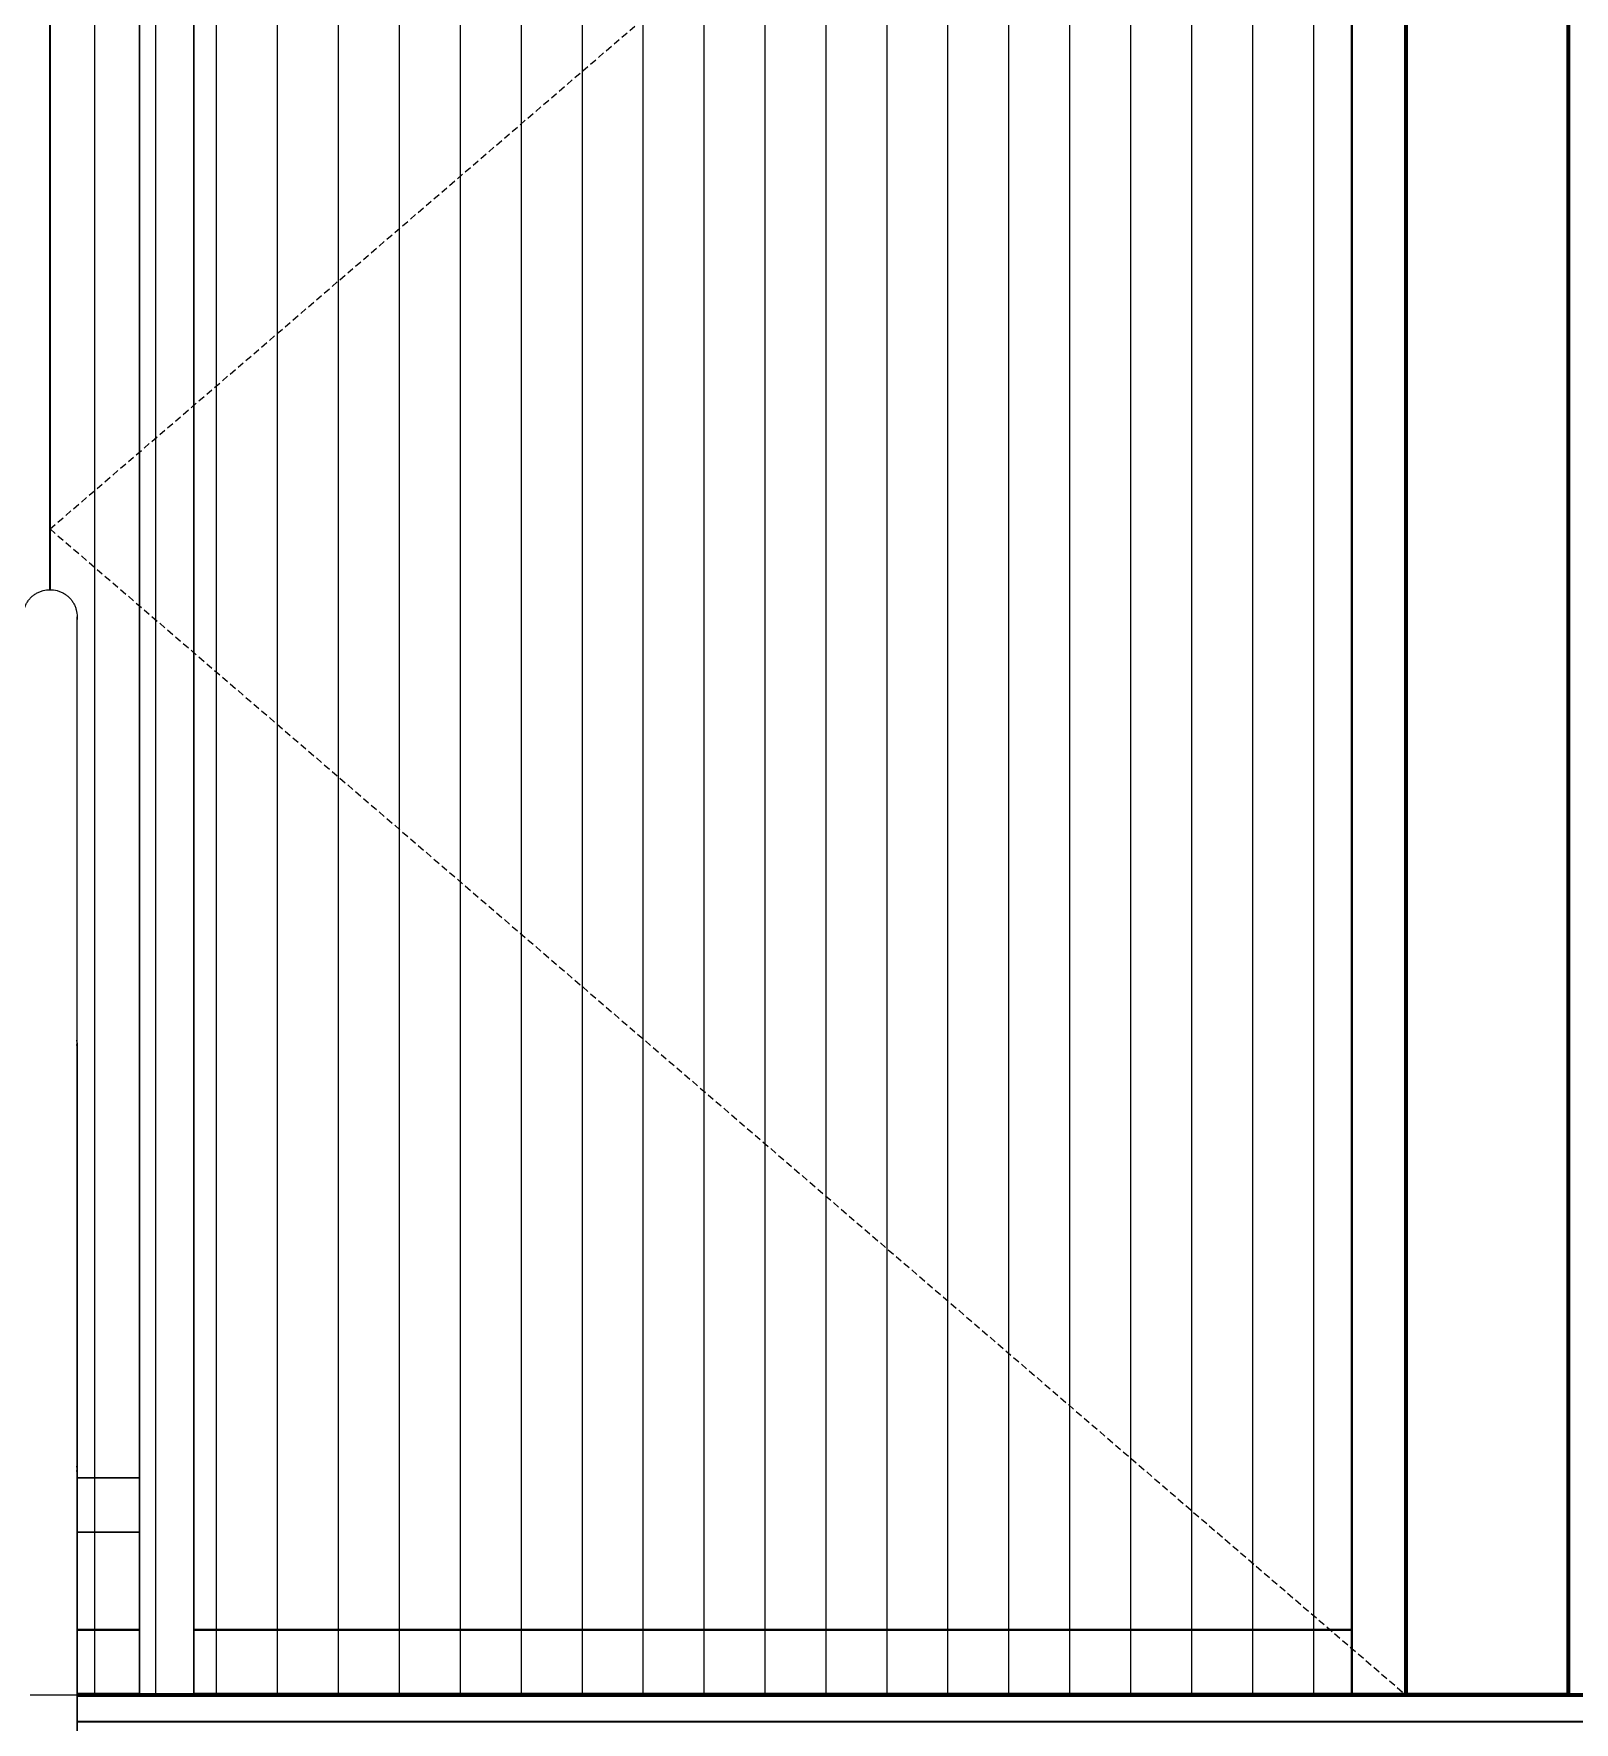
# Model space of a CAD drawing. Header units: millimetres. Extents: x -25371 to 2282244, y -90657 to 147824.
# Drawn here: x 1652702 to 1654122, y -998 to 559 of the extents above; entities that cross this region are included whole.
import ezdxf
from ezdxf.xclip import XClip

# ---------------------------------------------------------------- set-up
doc = ezdxf.new("R2010")
doc.units = ezdxf.units.MM
doc.header["$XCLIPFRAME"] = 0
for name, pattern in [('CENTER', [50.8, 31.75, -6.35, 6.35, -6.35]), ('HIDDEN', [9.525, 6.35, -3.175]), ('TA_GL_000.90000', [2.475, 0.9, -0.225, 0.225, -0.225, 0.9])]:
    doc.linetypes.add(name, pattern=pattern)
for name, color, linetype in [('000 - 0_SYM_DWG_GRIDLINE_MAIN_COLOR_251', 7, 'Continuous'), ('000 - EXISTING_BUILDING_MAIN_COLOR_251', 7, 'Continuous'), ('000 - GRID', 7, 'CENTER')]:
    doc.layers.add(name, color=color, linetype=linetype)
for name, color, linetype, lineweight in [('A-DETL', 7, 'Continuous', 70), ('A-DOOR-E', 7, 'Continuous', 35), ('A-DOOR-FRAM', 7, 'Continuous', 35), ('A-FLOR-E', 7, 'Continuous', 35), ('A-FLOR-HRAL', 7, 'Continuous', 35), ('A-GENM', 7, 'Continuous', 35), ('A-GLAZ-CURT', 7, 'Continuous', 35), ('A-GLAZ-CWMG', 7, 'Continuous', 35), ('I-WALL-E', 7, 'Continuous', 50), ('S-STRS-E', 7, 'Continuous', 35), ('WALL-E', 7, 'Continuous', 50)]:
    doc.layers.add(name, color=color, linetype=linetype, lineweight=lineweight)
doc.styles.add('TA', font='', dxfattribs={"height": 4.5})
doc.styles.get('TA').set_extended_font_data('Cordia New')

# ---------------------------------------------------------------- blocks, each defined once
blk = doc.blocks.new('Rectangular Mullion - 45 x 100mm-5524889-VS01 - ELEVATION 1')
at = {"layer": 'A-GLAZ-CWMG', "color": 7}
for p, q in [((32357.8, 106600), (32357.8, 103600)), ((32357.8, 103600), (32357.8, 106600))]:
    blk.add_line(p, q, dxfattribs=at)
blk = doc.blocks.new('DPA_GM-Cage Ladder - H4800 with Protection Ring-5065257-VS01 - ELEVATION 1')
at = {"layer": '000 - EXISTING_BUILDING_MAIN_COLOR_251', "color": 7}
for p, q in [((31040.2, 103600), (31040.2, 105700)), ((31040.2, 103600), (31040.2, 105700)), ((31040.2, 105700), (31040.2, 103600)), ((31040.2, 105700), (31040.2, 103600)), ((31090.2, 103600), (31090.2, 105700)), ((31090.2, 105700), (31090.2, 103600)), ((31090.2, 103600), (31090.2, 105700)), ((31090.2, 105700), (31090.2, 103600)), ((30982.8, 103800), (31040.2, 103800)), ((31040.2, 103800), (30982.8, 103800)), ((31040.2, 103800), (30982.8, 103800)), ((30982.8, 103800), (31040.2, 103800)), ((31040.2, 103800), (31040.2, 103750)), ((31040.2, 103750), (31040.2, 103800)), ((31040.2, 103800), (31040.2, 103750)), ((31040.2, 103750), (31040.2, 103800)), ((30982.8, 103750), (31040.2, 103750)), ((31040.2, 103750), (30982.8, 103750)), ((31040.2, 103750), (30982.8, 103750)), ((30982.8, 103750), (31040.2, 103750)), ((31040.2, 103600), (30990.2, 103600)), ((30990.2, 103600), (31040.2, 103600)), ((31040.2, 103600), (30990.2, 103600)), ((30990.2, 103600), (31140.2, 103600)), ((31140.2, 103600), (31090.2, 103600)), ((31090.2, 103600), (31140.2, 103600)), ((31140.2, 103600), (31090.2, 103600))]:
    blk.add_line(p, q, dxfattribs=at)
blk = doc.blocks.new('Railing - 50mm-5752590-VS01 - ELEVATION 1')
at = {"layer": 'A-FLOR-HRAL', "color": 7, "lineweight": 9}
for p, q in [((30933.1, 104203.6), (30932.8, 104201.2)), ((30932.8, 103266.7), (30932.8, 104201.2)), ((30932.8, 104201.2), (30933.1, 104198.8)), ((30982.8, 104201.2), (30982.5, 104203.6)), ((30982.5, 104198.8), (30982.8, 104201.2)), ((30982.8, 104201.2), (30982.8, 103266.7))]:
    blk.add_line(p, q, dxfattribs=at)
blk = doc.blocks.new('Railing - 50mm-5736062-VS01 - ELEVATION 1')
at = {"layer": 'A-FLOR-HRAL', "color": 7, "lineweight": 9}
for p, q in [((30933.1, 103810.7), (30932.8, 103808.3)), ((30982.8, 103808.3), (30982.5, 103810.7)), ((30932.8, 102933.3), (30932.8, 103808.3)), ((30932.8, 103808.3), (30933.1, 103806)), ((30982.5, 103806), (30982.8, 103808.3)), ((30982.8, 103808.3), (30982.8, 102933.3))]:
    blk.add_line(p, q, dxfattribs=at)
blk = doc.blocks.new('Railing - Railing-4626916-VS01 - ELEVATION 1')
at = {"color": 7}
for name in ['Railing - 50mm-5752590-VS01 - ELEVATION 1', 'Railing - 50mm-5736062-VS01 - ELEVATION 1']:
    blk.add_blockref(name, (0, 0), dxfattribs=at)
blk = doc.blocks.new('DPA_CP_Entrance Louver Grill Vertical Z - Louver Grill Vertical Z-5525358-VS01 - ELEVATION 1')
at = {"layer": 'A-GLAZ-CURT', "color": 7}
for p, q in [((31040.2, 103660), (30982.8, 103660)), ((31040.2, 103660), (30982.8, 103660)), ((31040.2, 103660), (30982.8, 103660)), ((30982.8, 103660), (31040.2, 103660)), ((32157.8, 103660), (31090.2, 103660)), ((32157.8, 103660), (31090.2, 103660)), ((32157.8, 103660), (31090.2, 103660)), ((31090.2, 103660), (32157.8, 103660)), ((30982.8, 103600), (31040.2, 103600)), ((31040.2, 103600), (30982.8, 103600)), ((31090.2, 103600), (32282.8, 103600)), ((32282.8, 103600), (31090.2, 103600)), ((32232.8, 103600), (32282.8, 103600)), ((32282.8, 103600), (32232.8, 103600)), ((32232.8, 103600), (32234.8, 103600)), ((32282.8, 103600), (32232.8, 103600)), ((32234.8, 103600), (32282.8, 103600))]:
    blk.add_line(p, q, dxfattribs=at)
blk = doc.blocks.new('DPA_CP_Entrance Louver Grill Vertical Z - Louver Grill Vertical Z-5525424-VS01 - ELEVATION 1')
at = {"layer": 'A-GLAZ-CURT', "color": 7}
for p, q in [((32282.8, 103600), (32332.8, 103600)), ((32332.8, 103600), (32282.8, 103600)), ((32332.8, 103600), (32282.8, 103600)), ((32282.8, 103600), (32330.8, 103600)), ((32282.8, 103600), (32357.8, 103600)), ((32357.8, 103600), (32282.8, 103600)), ((32330.8, 103600), (32332.8, 103600))]:
    blk.add_line(p, q, dxfattribs=at)
blk = doc.blocks.new('LOUVER DOOR - 1300x2150 mm-5354091-VS01 - ELEVATION 1')
at = {"layer": 'A-DOOR-FRAM', "color": 7}
for p, q in [((32207.8, 103600), (32207.8, 105750)), ((32207.8, 105750), (32207.8, 103600)), ((30957.8, 104619), (30957.8, 105700)), ((30957.8, 104619), (30957.8, 105700)), ((32157.8, 103600), (32157.8, 105700)), ((32157.8, 105700), (32157.8, 103600)), ((32157.8, 103600), (32207.8, 103600)), ((32172.8, 103600), (32157.8, 103600)), ((32207.8, 103600), (32172.8, 103600))]:
    blk.add_line(p, q, dxfattribs=at)
blk = doc.blocks.new('GM_Louver Grill Vertical Z1 - Z Profile-5354323-VS01 - ELEVATION 1')
at = {"layer": 'A-GENM', "color": 7, "lineweight": 9}
blk.add_line((32066.6, 103600), (32066.6, 105700), dxfattribs=at)
blk = doc.blocks.new('Top Rail Type - Top Rail_Internal_-5733891-VS01 - ELEVATION 1')
at = {"layer": 'A-FLOR-HRAL', "color": 7, "lineweight": 9}
for p, q in [((30982.8, 103600), (30982.8, 104594)), ((30982.8, 104478.5), (30982.8, 104583.5)), ((30982.8, 103159.3), (30982.8, 104478.5))]:
    blk.add_line(p, q, dxfattribs=at)
at = {"layer": 'A-FLOR-HRAL', "color": 7, "lineweight": 9, "flags": 128}
blk.add_lwpolyline([(30982.8, 104583.5), (30982.8, 104585), (30982.8, 104586.4), (30982.8, 104587.6), (30982.8, 104588.8), (30982.8, 104589.8), (30982.8, 104590.8), (30982.8, 104591.6), (30982.8, 104592.3), (30982.8, 104592.9), (30982.8, 104593.3), (30982.8, 104593.7), (30982.8, 104593.9), (30982.8, 104594), (30982.8, 104594)], dxfattribs=at)
at = {"layer": 'A-FLOR-HRAL', "color": 7, "lineweight": 9}
blk.add_open_spline([(30932.8, 104594), (30932.8, 104596.2), (30933.2, 104599.5), (30934.6, 104603.6), (30935.8, 104606.1), (30937, 104607.9), (30938.2, 104609.7), (30939.7, 104611.4), (30941.3, 104612.9), (30942.9, 104614.2), (30945.2, 104615.8), (30948.2, 104617.2), (30952.3, 104618.6), (30957.8, 104619.3), (30963.2, 104618.6), (30967.3, 104617.2), (30970.3, 104615.8), (30972.6, 104614.2), (30974.2, 104612.9), (30975.8, 104611.4), (30977.3, 104609.7), (30978.6, 104607.9), (30979.7, 104606.1), (30980.9, 104603.6), (30982.3, 104599.5), (30982.8, 104596.2), (30982.8, 104594)], degree=3, knots=[-1, -1, -1, -1, -0.916667, -0.875, -0.833333, -0.8125, -0.791667, -0.75, -0.729167, -0.708333, -0.666667, -0.625, -0.583333, -0.5, -0.416667, -0.375, -0.333333, -0.291667, -0.270833, -0.25, -0.208333, -0.1875, -0.166667, -0.125, -0.083333, 0, 0, 0, 0], dxfattribs=at)
blk.add_open_spline([(30982.8, 104594), (30982.8, 104593.2), (30982.7, 104592.3), (30982.6, 104591.4)], degree=3, dxfattribs=at)
blk = doc.blocks.new('Handrail Type - Handrail_Internal_-5752569-VS01 - ELEVATION 1')
at = {"layer": 'A-FLOR-HRAL', "color": 7, "lineweight": 9}
for p, q in [((30932.8, 104244), (30932.8, 104128.5)), ((30982.8, 104128.5), (30982.8, 104244)), ((30932.8, 104128.5), (30932.8, 102791.7)), ((30982.8, 102791.7), (30982.8, 104128.5))]:
    blk.add_line(p, q, dxfattribs=at)
blk = doc.blocks.new('C-1-VS01_REV00_20260615-155217_ELEVATION_1_EX')
at = {"layer": 'A-DETL', "color": 7}
for p, q in [((8349.5, 105700), (8349.5, 103600)), ((8499.5, 103600), (8499.5, 105700)), ((7181.9, 103600), (7124.5, 103600)), ((7124.5, 103600), (9599.5, 103600)), ((8499.5, 103600), (7231.9, 103600)), ((8349.5, 103600), (8499.5, 103600))]:
    blk.add_line(p, q, dxfattribs=at)
at = {"layer": 'A-FLOR-E', "color": 7}
for p, q in [((7181.9, 103600), (7124.5, 103600)), ((8499.5, 103600), (7231.9, 103600))]:
    blk.add_line(p, q, dxfattribs=at)
at = {"layer": 'I-WALL-E', "color": 7}
for p, q in [((7124.5, 103600), (7181.9, 103600)), ((7231.9, 103600), (8499.5, 103600))]:
    blk.add_line(p, q, dxfattribs=at)
at = {"layer": 'S-STRS-E', "color": 7}
for p, q in [((7124.5, 103600), (9599.5, 103600)), ((7124.5, 103600), (9599.5, 103600)), ((7124.5, 103600), (9599.5, 103600)), ((7124.5, 103600), (9599.5, 103600)), ((7124.5, 103600), (9599.5, 103600)), ((7124.5, 103600), (9599.5, 103600)), ((7124.5, 103600), (9599.5, 103600)), ((9599.5, 103575), (7124.5, 103575))]:
    blk.add_line(p, q, dxfattribs=at)
at = {"layer": 'WALL-E', "color": 7}
for p, q in [((8349.5, 103600), (8349.5, 105700)), ((8349.5, 103600), (8349.5, 105700)), ((8499.5, 105700), (8499.5, 103600)), ((8499.5, 103600), (8349.5, 103600))]:
    blk.add_line(p, q, dxfattribs=at)
at = {"layer": '000 - EXISTING_BUILDING_MAIN_COLOR_251', "color": 7}
blk.add_blockref('DPA_GM-Cage Ladder - H4800 with Protection Ring-5065257-VS01 - ELEVATION 1', (-23858.2, 0), dxfattribs=at)
at = {"layer": 'A-DOOR-E', "color": 7}
blk.add_blockref('LOUVER DOOR - 1300x2150 mm-5354091-VS01 - ELEVATION 1', (-23858.2, 0), dxfattribs=at)
at = {"layer": 'A-FLOR-HRAL', "color": 7, "lineweight": 9}
for name in ['Top Rail Type - Top Rail_Internal_-5733891-VS01 - ELEVATION 1', 'Handrail Type - Handrail_Internal_-5752569-VS01 - ELEVATION 1']:
    blk.add_blockref(name, (-23858.2, 0), dxfattribs=at)
at = {"layer": 'A-FLOR-HRAL', "color": 7}
blk.add_blockref('Railing - Railing-4626916-VS01 - ELEVATION 1', (-23858.2, 0), dxfattribs=at)
at = {"layer": 'A-GENM', "color": 7}
for p in [(-24925.8, 0), (-24869.6, 0), (-24813.5, 0), (-24757.3, 0), (-24701.1, 0), (-24644.9, 0), (-24588.7, 0), (-24532.5, 0), (-24476.3, 0), (-24420.1, 0), (-24363.9, 0), (-24307.7, 0), (-24251.5, 0), (-24195.4, 0), (-24139.2, 0), (-24083, 0), (-24026.8, 0), (-23970.6, 0), (-23914.4, 0), (-23858.2, 0), (-23802, 0)]:
    blk.add_blockref('GM_Louver Grill Vertical Z1 - Z Profile-5354323-VS01 - ELEVATION 1', p, dxfattribs=at)
at = {"layer": 'A-GLAZ-CURT', "color": 7}
for name in ['DPA_CP_Entrance Louver Grill Vertical Z - Louver Grill Vertical Z-5525358-VS01 - ELEVATION 1', 'DPA_CP_Entrance Louver Grill Vertical Z - Louver Grill Vertical Z-5525424-VS01 - ELEVATION 1']:
    blk.add_blockref(name, (-23858.2, 0), dxfattribs=at)
at = {"layer": 'A-GLAZ-CWMG', "color": 7}
blk.add_blockref('Rectangular Mullion - 45 x 100mm-5524889-VS01 - ELEVATION 1', (-23858.2, 0), dxfattribs=at)
blk = doc.blocks.new('*U1015')
at = {"layer": '000 - 0_SYM_DWG_GRIDLINE_MAIN_COLOR_251', "color": 7, "linetype": 'ByBlock', "ltscale": 5}
blk.add_line((20, 0), (-476.46, 0), dxfattribs=at)
at = {"color": 7, "style": 'TA', "flags": 1}
blk.add_attdef('LOCATION', (6, -6), '', height=4.5, rotation=270, dxfattribs=at)
blk = doc.blocks.new('C-1-VS01_REV00_20260615-155703_ELEVATION_1_DIMS-2')
at = {"layer": '000 - GRID', "color": 7, "linetype": 'TA_GL_000.90000', "xscale": 50.00000000000004, "yscale": 50.00000000000004, "zscale": 50.00000000000004, "rotation": 180}
blk.add_blockref('*U1015', (-5700, 103600), dxfattribs=at)

msp = doc.modelspace()

# ---------------------------------------------------------------- linework, layer by layer
at = {"color": 7, "linetype": 'HIDDEN'}
for q in [(1653966.988, 1177.256), (1653966.988, -972.744)]:
    msp.add_line((1652716.988, 102.256), q, dxfattribs=at)
at = {"color": 7}
msp.add_line((1653966.988, -972.744), (1653966.988, 102.256), dxfattribs=at)

# ---------------------------------------------------------------- block references
ref = msp.add_blockref('C-1-VS01_REV00_20260615-155217_ELEVATION_1_EX', (1645617.451, -104572.744), dxfattribs=at)
XClip(ref).set_block_clipping_path([(-6272.2217516778, 96602.3760666824), (23581.2110439332, 113561.2238857835)])
msp.add_blockref('C-1-VS01_REV00_20260615-155703_ELEVATION_1_DIMS-2', (1645617.451, -104572.744), dxfattribs=at)

doc.saveas('drawing.dxf')
